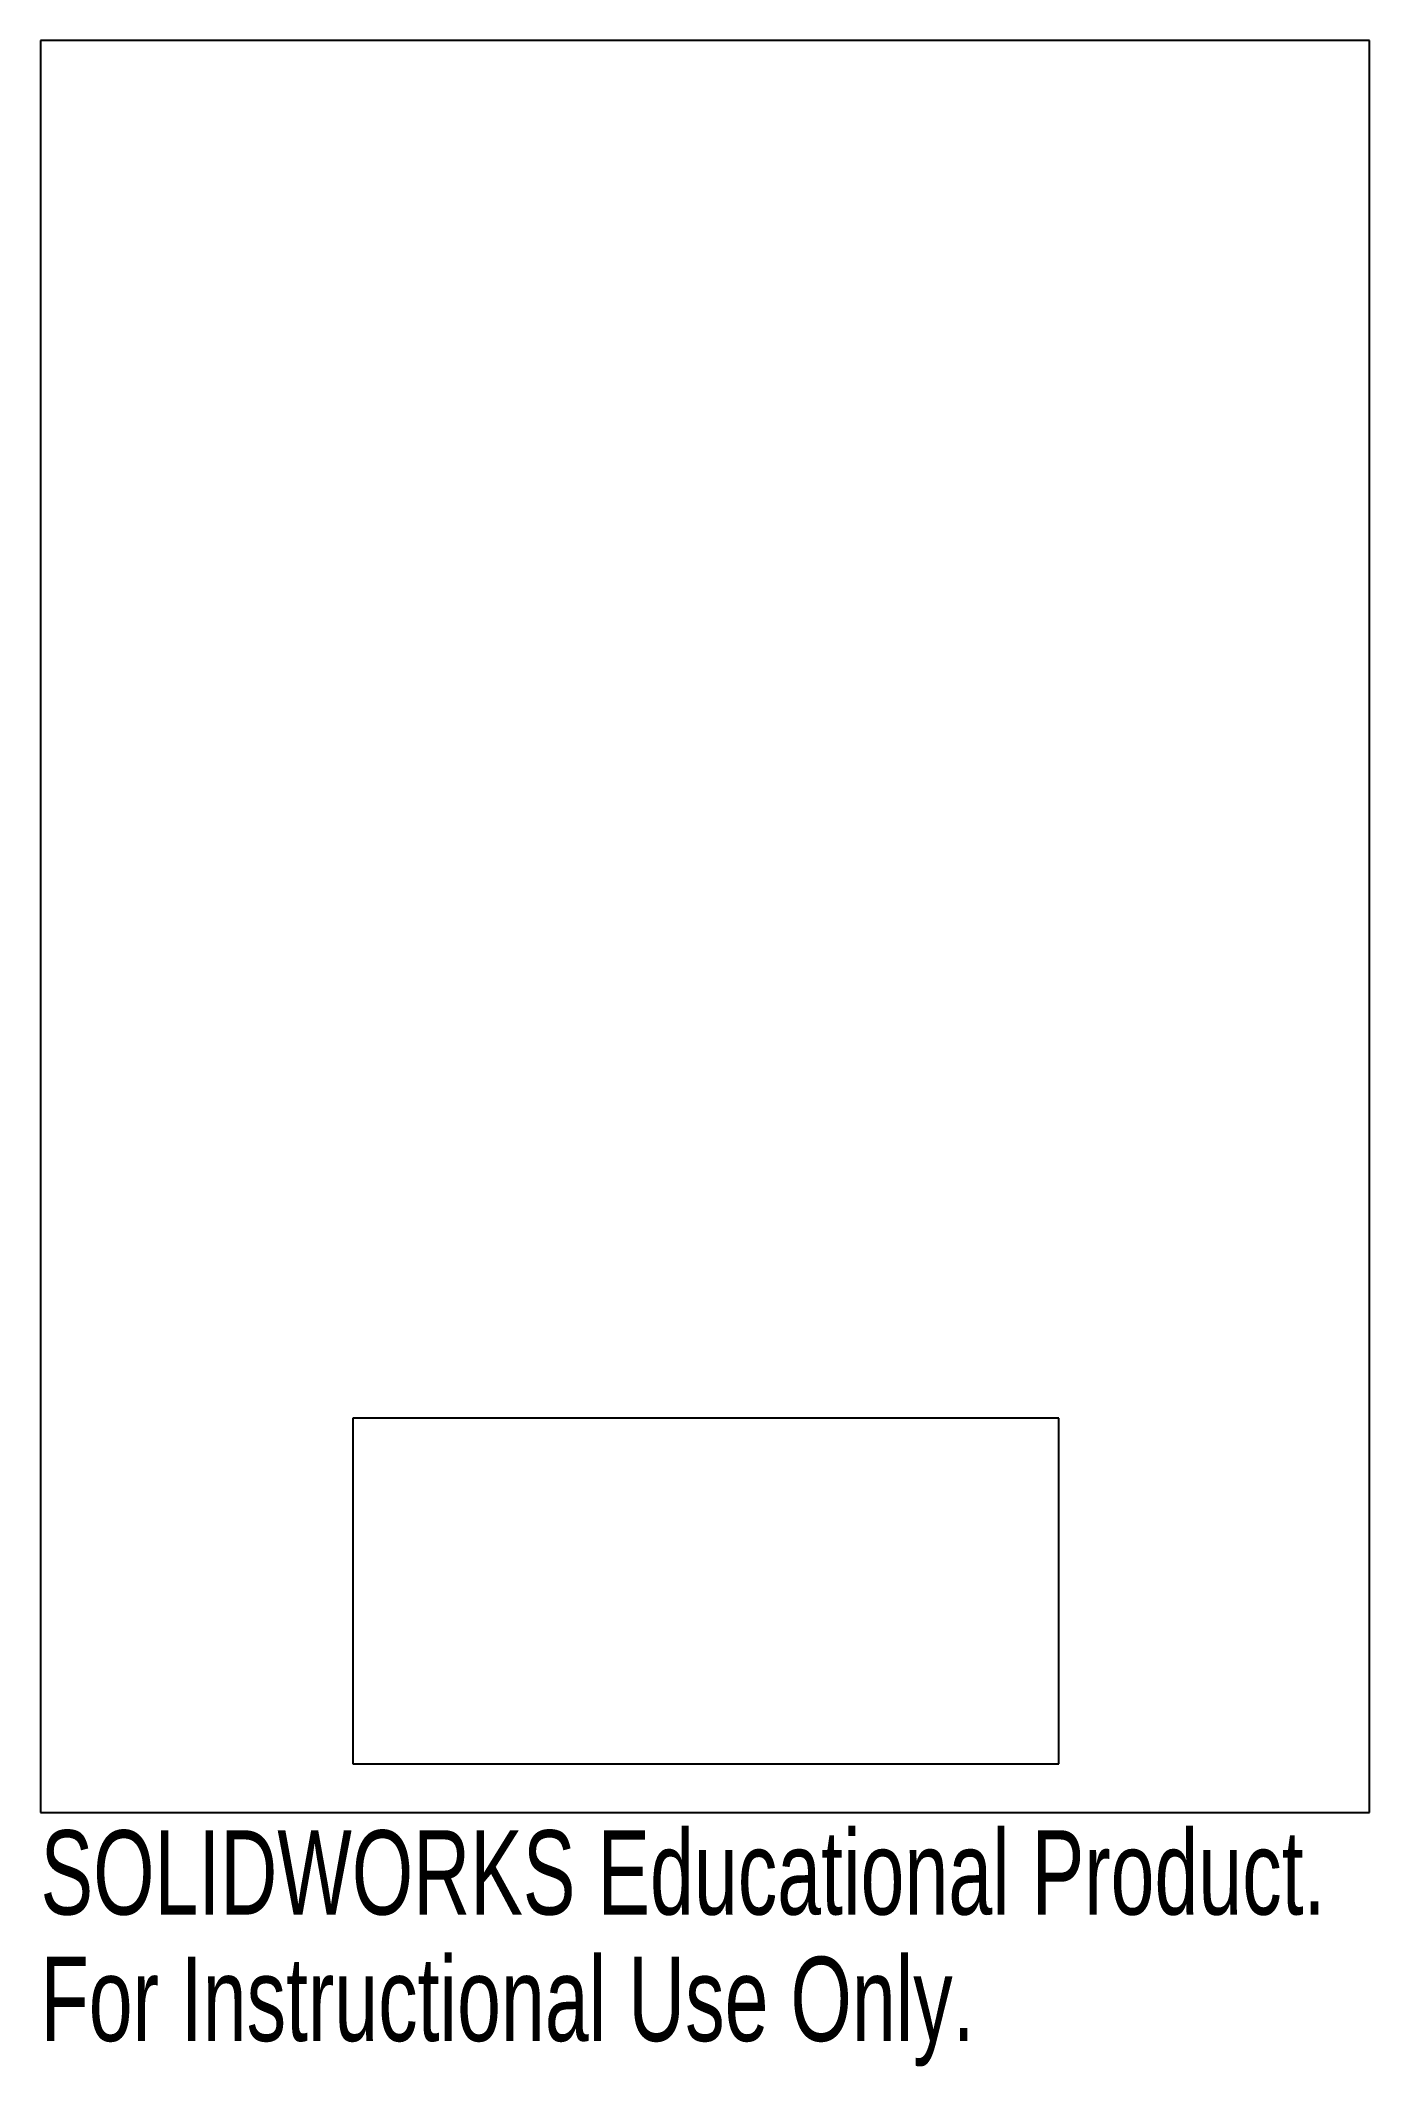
# Model space of a CAD drawing. Header units: inches. Extents: x 0 to 3, y -0.57 to 4.
import ezdxf

# ---------------------------------------------------------------- set-up
doc = ezdxf.new("R2010")
doc.units = ezdxf.units.IN
doc.header["$MEASUREMENT"] = 0
doc.styles.add('SLDTEXTSTYLE0', font='TXT', dxfattribs={"width": 0.7})

msp = doc.modelspace()

# ---------------------------------------------------------------- linework, layer by layer
at = {"color": 7, "linetype": 'Continuous', "lineweight": 25}
for p, q in [((3, 4), (0, 4)), ((0, 4), (0, 0)), ((3, 0), (3, 4)), ((0.705, 0.89), (0.705, 0.11)), ((2.2991, 0.89), (0.705, 0.89)), ((2.2991, 0.11), (2.2991, 0.89)), ((0.705, 0.11), (2.2991, 0.11)), ((0, 0), (3, 0))]:
    msp.add_line(p, q, dxfattribs=at)

# ---------------------------------------------------------------- texts
at = {"color": 7, "linetype": 'Continuous', "char_height": 0.1903, "attachment_point": 1, "style": 'SLDTEXTSTYLE0'}
for s, insert in [('SOLIDWORKS Educational Product.', (0, -0.0401)), ('For Instructional Use Only.', (0, -0.3256))]:
    msp.add_mtext(s, dxfattribs=dict(at, insert=insert))

doc.saveas('drawing.dxf')
